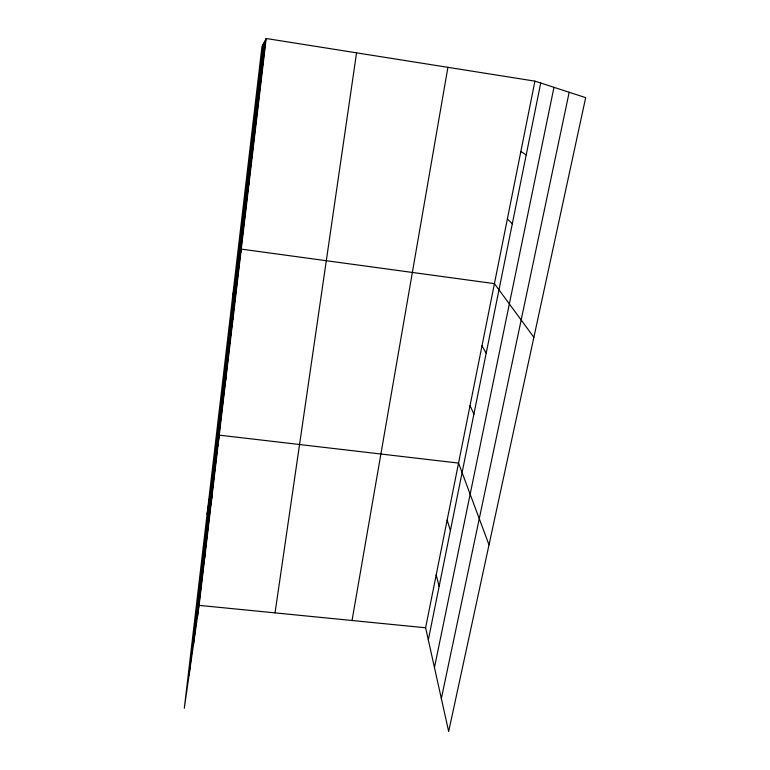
<?xml version="1.0" encoding="UTF-8"?>
<svg xmlns="http://www.w3.org/2000/svg" width="770" height="770" viewBox="0 0 770 770"><rect width="100%" height="100%" fill="white"/><g stroke="black" fill="none" stroke-linecap="round" stroke-linejoin="round"><path stroke-width="1.16" d="M189.025 675.415L263.34 43.928M193.453 644.673L264.601 41.513M197.37 617.396L265.698 39.414M266.179 38.5L261.964 46.566L184.319 708.188L199.103 605.364L266.179 38.5L534.919 81.139L585.681 97.636L448.669 731.5L425.618 627.781L534.919 81.139M275.044 612.881L356.558 52.841M203.925 561.975L205.561 550.81M210.739 504.321L212.27 494.109M207.072 514.293L219.248 435.137L458.545 463.088L489.017 544.862M225.004 383.672L226.293 375.596M232.463 320.522L233.618 313.64M352.044 620.495L447.909 67.337M232.482 297.769L241.26 249.114L494.427 283.639L533.88 337.308M428.322 639.957L540.713 83.016M248.364 186.042L249.211 181.874M434.453 667.523L553.976 87.328M441.345 698.525L569.184 92.275M256.843 114.345L257.507 111.737M199.103 605.364L425.618 627.781M520.857 151.469L526.199 154.914M507.372 218.911L512.3 223.791M481.991 345.817L486.188 353.209M470.047 405.588L473.906 414.087M447.149 520.087L450.392 530.568M436.176 574.949L439.15 586.317"/></g></svg>
